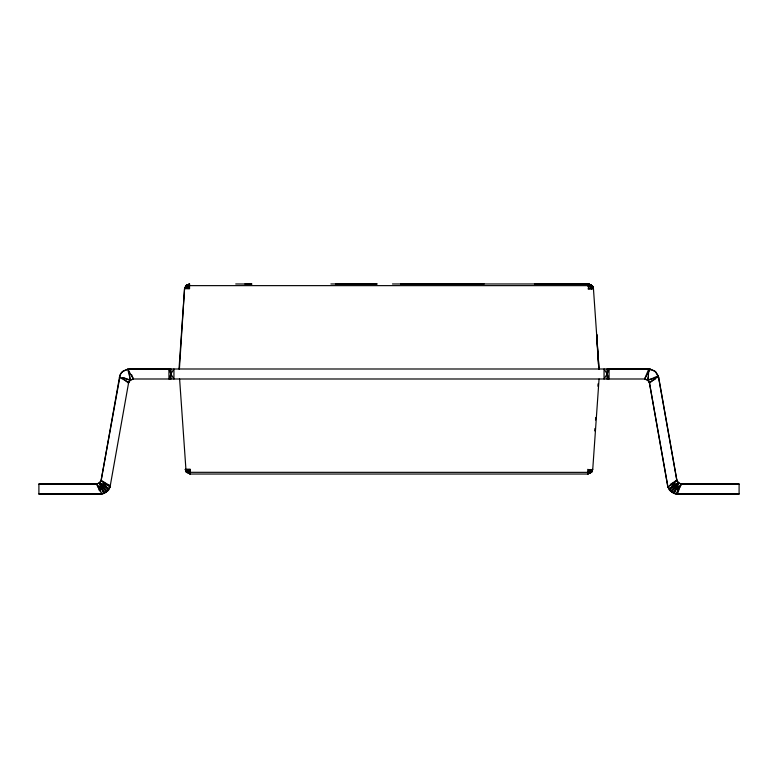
<?xml version="1.0" encoding="UTF-8"?>
<svg xmlns="http://www.w3.org/2000/svg" width="778" height="778" viewBox="0 0 778 778"><rect width="100%" height="100%" fill="white"/><g stroke="black" fill="none" stroke-linecap="round" stroke-linejoin="round"><path stroke-width="1.17" d="M170.995 368.996L170.995 378.993M607.005 378.993L607.005 368.996M179.407 368.996L184.561 288.619L185.825 285.633L189.55 283.97L189.55 288.619L184.561 288.619L179.018 368.996M190.25 474.026L186.078 471.663L187.761 469.494L190.25 474.026L189.521 473.345L190.25 469.367L185.261 469.367L186.526 472.363L190.25 474.026L587.75 474.026L591.475 472.363L592.068 469.494M594.762 430.886L594.937 428.474M595.52 420.023L595.695 417.611M597.883 386.238L598.058 383.826M599.06 378.993L592.739 469.367L591.922 471.663L587.75 474.026L587.75 469.367L590.22 470.058L592.739 469.367L591.475 472.363L587.75 472.363L590.239 469.494L591.922 471.663L587.75 474.026M658.645 377.262L655.805 371.855L650.34 369.112L609.067 369.093L648.794 368.996L648.103 380.432L649.523 383.126L668.01 487.261L669.45 490.004L674.419 493.553L677.473 494.03L739.1 494.03L739.1 484.023L681.674 484.023L678.766 483.099L676.938 480.648L658.645 377.262L647.51 379.927L644.602 378.993L133.398 378.993L130.49 379.927L128.671 382.377L109.99 487.261L108.55 490.004L103.581 493.553L100.527 494.03L38.9 494.03L38.9 484.023L96.326 484.023L99.234 483.099L101.062 480.648L120.357 374.335L122.195 371.855L127.66 369.112L168.933 369.093L129.206 368.996L123.391 370.863L121.183 373.022L119.744 375.755L101.257 479.89L99.837 482.593L100.391 491.745M185.261 469.367L186.526 472.363L189.686 472.314L190.25 469.367L185.932 469.494L179.611 378.993M169.896 378.993L170.888 373.994L173.941 368.996L173.941 378.993L170.888 373.994L168.933 368.996L609.067 368.996L609.067 378.993L607.112 373.994L604.059 368.996L604.059 378.993L607.112 373.994L609.067 368.996M608.104 368.996L607.112 373.994L608.104 378.993M599.06 368.996L593.439 288.619L592.622 286.333L588.45 285.633L189.55 285.633L187.06 288.492L185.232 288.492L185.825 285.633L189.55 283.97L185.825 285.633L187.06 288.492L189.55 288.619L186.827 285.536L189.55 285.04M189.686 472.314L591.475 472.363L592.019 470.019M648.356 376.688L647.51 379.927L649.329 382.377L667.621 485.764L670.471 491.171L675.926 493.913L739.1 494.03M739.1 484.023L680.896 483.965L677.473 494.03L678.173 482.593L676.743 479.89L658.256 375.755L654.609 370.863L648.794 368.996L644.602 378.993L648.103 380.432L658.256 375.755L649.523 383.126M38.9 494.03L102.074 493.913L107.529 491.171L110.379 485.764L101.062 480.648M674.419 493.553L678.173 482.593L680.896 483.965M185.232 288.492L187.167 284.651L189.55 285.633M644.602 378.993L650.34 369.112M675.926 493.913L681.1 485.015M184.561 288.619L187.167 284.651L187.06 288.492L186.827 285.536M671.657 492.163L678.173 482.593L669.45 490.004L676.743 479.89L668.01 487.261M680.876 484.84L672.98 492.97L678.766 483.099L669.848 485.229M670.471 491.171L678.766 483.099L668.623 488.691M590.025 473.16L587.75 472.363L590.22 470.058L591.902 469.601M649.329 382.377L655.543 378.964M670.724 484.062L676.938 480.648M38.9 484.023L97.104 483.965L99.837 482.593L108.55 490.004L101.918 480.814M575.992 284.427L573.833 283.97L582.236 283.97M131.531 374.549L133.398 378.993L129.897 380.432L128.477 383.126L122.36 377.972M581.73 284.213L588.45 283.97L588.45 288.619L592.768 288.492L592.622 286.333L590.726 284.836L588.45 285.633L590.94 288.492L593.439 288.619L592.486 286.051L588.45 283.97L392.472 283.97M590.726 284.836L588.45 283.97L592.476 286.022L591.533 288.969L591.056 286.353L588.45 283.97L592.486 286.051L593.439 288.619L588.09 288.969M587.75 472.363L591.922 471.663M410.716 284.067L408.372 283.97L476.622 283.97L465.808 284.067M534.447 283.97L554.685 283.97M588.45 288.619L590.94 288.492L592.622 286.333L587.828 286.216M535.779 283.97L556.26 283.97M475.659 284.067L479.287 283.97M537.209 283.97L557.807 283.97M456.151 284.067L466.897 283.97M481.913 283.97L417.776 283.97M336.359 283.97L368.753 283.97M445.473 284.067L451.464 283.97M540.185 283.97L559.324 283.97M483.469 283.97L473.199 284.067L482.263 283.97M484.081 283.97L475.3 284.067L483.653 283.97M541.371 283.97L560.792 283.97M342.631 284.067L371.524 283.97M342.787 284.067L335.464 283.97L361.381 283.97M461.373 284.067L471.808 283.97M470.437 284.067L479.822 283.97M542.645 283.97L563.554 283.97M543.997 283.97L562.212 283.97M545.417 283.97L566.024 283.97M363.307 284.067L377.204 283.97L330.883 283.97M546.885 283.97L569 283.97M548.402 283.97L568.115 283.97M549.949 283.97L571.752 283.97M551.524 283.97L570.43 283.97M235.715 283.97L251.994 284.067L244.876 283.97M407.74 284.067L476.963 284.067M408.557 283.97L424.01 284.067L423.281 283.97M401.059 283.97L414.12 284.067L402.722 283.97L407.935 284.067M336.115 283.97L345.665 284.067L342.728 283.97M408.197 284.067L400.612 283.97L411.368 284.067M337.059 283.97L345.15 284.067L341.941 283.97M412.875 283.97L419.011 284.067M339.801 283.97L345.15 284.067M340.463 283.97L345.665 284.067M588.197 285.049L590.385 285.098L593.439 288.619M351.987 283.97L356.139 284.067M344.586 283.97L348.243 284.067M348.884 283.97L352.006 284.067M359.679 283.97L362.684 284.067M345.335 283.97L348.427 284.067M573.833 283.97L577.169 284.33M580.612 283.97L583.87 284.349M588.217 284.845L590.385 285.098L591.533 288.969L592.476 286.022L588.45 283.97M563.962 283.97L566.258 284.291M571.013 283.97L573.094 284.349M110.379 485.764L99.234 483.099L105.02 492.97L96.326 484.023L102.074 493.913M123.799 377.622L129.897 380.432L129.343 371.281M128.671 382.377L119.355 377.262L130.49 379.927L127.66 369.112L133.398 378.993M109.377 488.691L99.234 483.099L107.529 491.171M103.007 481.368L109.99 487.261M106.343 492.163L99.837 482.593L103.581 493.553M590.22 470.058L591.475 472.363M97.104 483.965L99.39 490.675M169.896 368.996L170.888 373.994L168.933 378.993L168.933 368.996M596.668 341.561L596.638 334.404L598.982 368.996M596.638 334.404L597.737 353.494M597.874 355.877L598.35 364.221M187.761 469.494L186.526 472.363L185.932 469.494L186.078 471.663L189.521 473.345L187.761 469.494"/></g></svg>
